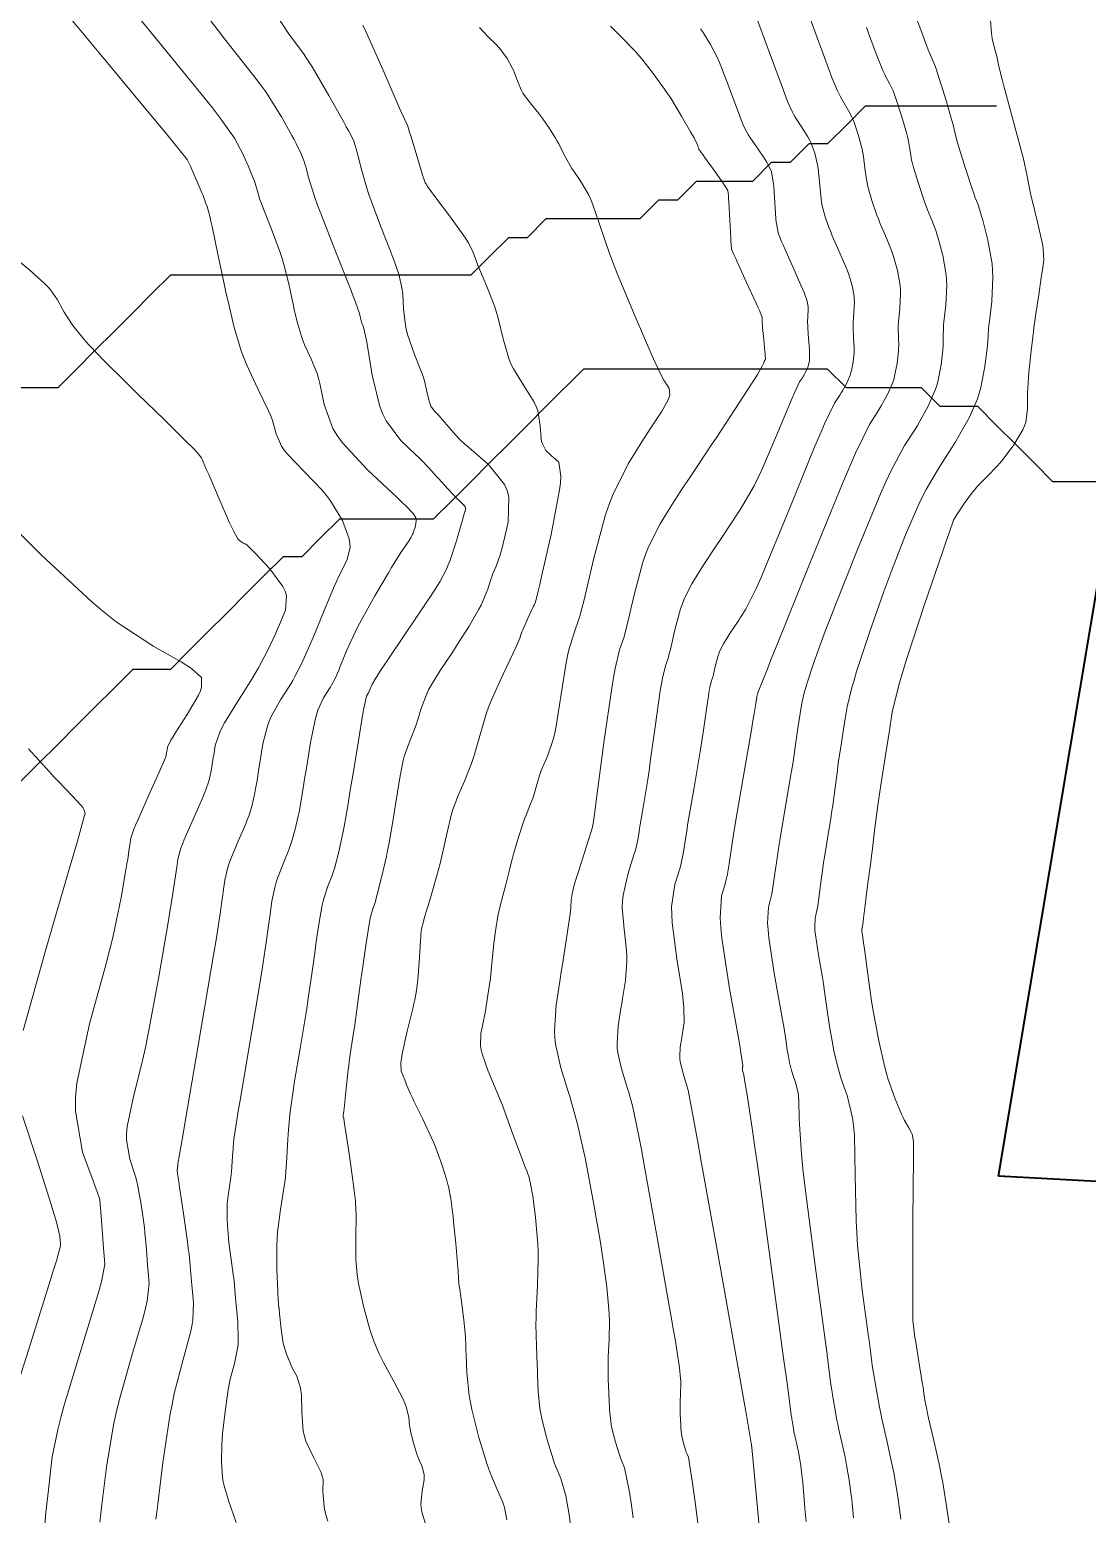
# Model space of a CAD drawing. Header units: millimetres. Extents: x 837475 to 838477, y 1189012 to 1191015.
# Drawn here: x 837541.6 to 837597.9, y 1189216.4 to 1189295.5 of the extents above; entities that cross this region are included whole.
import ezdxf

# ---------------------------------------------------------------- set-up
doc = ezdxf.new("R2010")
doc.units = ezdxf.units.MM
doc.header["$LTSCALE"] = 0.3
doc.layers.add('CORREDORVIA', color=94, linetype='Continuous', lineweight=40)
doc.layers.add('DRENAJE', color=5, linetype='Continuous', lineweight=25)
doc.layers.add('COTAS 10', color=7, linetype='Continuous', lineweight=9, true_color=0x6e3e2d)
doc.layers.add('COTAS INT', color=7, linetype='Continuous', lineweight=5, true_color=0x9fa19f)

msp = doc.modelspace()

# ---------------------------------------------------------------- linework, layer by layer
at = {"layer": 'CORREDORVIA'}
msp.add_lwpolyline([(837918.48, 1189883.493), (837925.042, 1189453.383), (837902.497, 1189217.712), (837593.191, 1189234.399), (837666.017, 1189670.117), (837623.316, 1189818.024), (837548.503, 1190011.455), (837506.88, 1190461.595), (837936.282, 1190278.252), (837938.054, 1190355.403), (837933.054, 1190517.446), (837913.685, 1190646.739), (837916.913, 1190801.892), (837910.676, 1191000.965), (838213.029, 1190992.912), (838237.174, 1190821.339), (838237.001, 1190602.875), (838240.031, 1190437.198), (838238.102, 1190145.726), (838184.199, 1189898.277), (837758.842, 1190109.914), (837918.48, 1189883.493)], dxfattribs=at)
at = {"layer": 'COTAS 10'}
for points in [[(837579.9, 1189297.217), (837580.606, 1189295.314), (837581.333, 1189293.338), (837581.49, 1189292.914), (837581.627, 1189292.544), (837581.959, 1189291.654), (837582.199, 1189291.116), (837582.276, 1189290.968), (837582.36, 1189290.821), (837582.702, 1189290.295), (837583.038, 1189289.761), (837583.118, 1189289.61), (837583.191, 1189289.457), (837583.405, 1189288.892), (837583.553, 1189288.28), (837583.585, 1189288.097), (837583.612, 1189287.908), (837583.678, 1189287.177), (837583.745, 1189286.453), (837583.772, 1189286.268), (837583.804, 1189286.09), (837583.954, 1189285.505), (837584.176, 1189284.894), (837584.253, 1189284.7), (837584.338, 1189284.495), (837584.704, 1189283.666), (837585.062, 1189282.837), (837585.142, 1189282.632), (837585.213, 1189282.438), (837585.402, 1189281.825), (837585.498, 1189281.281), (837585.51, 1189281.13), (837585.517, 1189280.978), (837585.489, 1189280.428), (837585.445, 1189279.883), (837585.441, 1189279.733), (837585.441, 1189279.585), (837585.469, 1189279.057), (837585.499, 1189278.542), (837585.499, 1189278.403), (837585.496, 1189278.265), (837585.457, 1189277.779), (837585.366, 1189277.315), (837585.33, 1189277.192), (837585.29, 1189277.071), (837585.107, 1189276.653), (837584.879, 1189276.243), (837584.811, 1189276.127), (837584.739, 1189276.01), (837584.462, 1189275.578), (837583.924, 1189274.476), (837583.689, 1189273.936), (837583.417, 1189273.294), (837582.123, 1189270.128), (837580.823, 1189266.95), (837580.547, 1189266.301), (837580.307, 1189265.752), (837579.744, 1189264.603), (837579.441, 1189264.144), (837579.365, 1189264.029), (837579.293, 1189263.92), (837579.062, 1189263.574), (837578.855, 1189263.261), (837578.799, 1189263.174), (837578.742, 1189263.086), (837578.541, 1189262.764), (837578.355, 1189262.392), (837578.309, 1189262.273), (837578.266, 1189262.145), (837578.126, 1189261.624), (837578.015, 1189261.141), (837577.988, 1189261.038), (837577.964, 1189260.949), (837577.892, 1189260.735), (837577.818, 1189260.436), (837577.792, 1189260.292), (837577.764, 1189260.122), (837577.645, 1189259.287), (837577.461, 1189258.033), (837577.393, 1189257.599), (837577.317, 1189257.127), (837576.979, 1189255.11), (837576.656, 1189253.207), (837576.59, 1189252.807), (837576.534, 1189252.463), (837576.416, 1189251.679), (837576.314, 1189251.154), (837576.268, 1189250.973), (837576.214, 1189250.777), (837575.957, 1189249.939), (837575.786, 1189248.76), (837575.787, 1189248.349), (837575.809, 1189247.902), (837576.06, 1189245.98), (837576.355, 1189244.142), (837576.404, 1189243.747), (837576.439, 1189243.402), (837576.449, 1189242.567), (837576.367, 1189242.057), (837576.345, 1189241.916), (837576.324, 1189241.776), (837576.247, 1189241.271), (837576.215, 1189240.78), (837576.221, 1189240.648), (837576.234, 1189240.518), (837576.337, 1189240.064), (837576.476, 1189239.629), (837576.511, 1189239.511), (837576.545, 1189239.393), (837576.658, 1189238.979), (837576.989, 1189237.263), (837577.16, 1189236.325), (837577.366, 1189235.186), (837578.396, 1189229.402), (837579.41, 1189223.675), (837579.604, 1189222.571), (837579.762, 1189221.677), (837580.021, 1189220.191), (837580.034, 1189220.092), (837580.037, 1189220.073), (837580.039, 1189220.058), (837580.042, 1189220.033), (837580.043, 1189220.03), (837580.043, 1189220.027), (837580.044, 1189220.021), (837580.045, 1189220.014), (837580.046, 1189220.012), (837580.046, 1189220.01), (837580.048, 1189220.002), (837580.05, 1189219.995), (837580.05, 1189219.99), (837580.052, 1189219.982), (837580.053, 1189219.974), (837580.053, 1189219.97), (837580.054, 1189219.962), (837580.898, 1189210.827)], [(837554.777, 1189296.195), (837555.421, 1189295.221), (837556.18, 1189294.2), (837556.406, 1189293.86), (837556.639, 1189293.496), (837557.535, 1189291.976), (837558.308, 1189290.588), (837558.462, 1189290.307), (837558.591, 1189290.071), (837558.839, 1189289.593), (837558.951, 1189289.251), (837558.994, 1189289.101), (837559.041, 1189288.927), (837559.252, 1189288.099), (837559.56, 1189287.028), (837559.667, 1189286.701), (837559.784, 1189286.361), (837560.289, 1189285.024), (837560.783, 1189283.764), (837560.893, 1189283.473), (837560.993, 1189283.207), (837561.256, 1189282.453), (837561.412, 1189281.811), (837561.442, 1189281.614), (837561.468, 1189281.41), (837561.515, 1189280.607), (837561.611, 1189279.714), (837561.668, 1189279.454), (837561.738, 1189279.187), (837562.098, 1189278.176), (837562.472, 1189277.223), (837562.551, 1189276.992), (837562.619, 1189276.776), (837562.776, 1189276.119), (837562.887, 1189275.629), (837562.926, 1189275.518), (837562.969, 1189275.419), (837563.156, 1189275.151), (837563.405, 1189274.899), (837563.488, 1189274.81), (837563.576, 1189274.713), (837563.945, 1189274.29), (837564.28, 1189273.896), (837564.348, 1189273.817), (837564.405, 1189273.751), (837564.52, 1189273.621), (837564.778, 1189273.393), (837564.926, 1189273.266), (837565.107, 1189273.111), (837566.036, 1189272.319), (837566.894, 1189271.255), (837567.03, 1189270.929), (837567.122, 1189270.589), (837567.087, 1189269.247), (837566.791, 1189268.014), (837566.719, 1189267.744), (837566.65, 1189267.504), (837566.436, 1189266.895), (837566.253, 1189266.458), (837566.204, 1189266.327), (837566.156, 1189266.192), (837565.991, 1189265.668), (837565.742, 1189265.031), (837565.642, 1189264.824), (837565.528, 1189264.604), (837565.002, 1189263.702), (837564.392, 1189262.739), (837564.226, 1189262.482), (837564.06, 1189262.228), (837563.468, 1189261.344), (837562.959, 1189260.519), (837562.846, 1189260.302), (837562.744, 1189260.09), (837562.473, 1189259.368), (837562.261, 1189258.682), (837562.196, 1189258.494), (837562.129, 1189258.306), (837561.861, 1189257.632), (837561.609, 1189256.947), (837561.55, 1189256.752), (837561.496, 1189256.555), (837561.343, 1189255.824), (837561.207, 1189254.982), (837561.164, 1189254.714), (837561.119, 1189254.432), (837560.935, 1189253.29), (837560.724, 1189252.081), (837560.661, 1189251.757), (837560.597, 1189251.437), (837560.347, 1189250.323), (837560.116, 1189249.405), (837560.063, 1189249.21), (837560.015, 1189249.041), (837559.879, 1189248.643), (837559.76, 1189248.221), (837559.722, 1189248.037), (837559.682, 1189247.824), (837559.518, 1189246.812), (837559.34, 1189245.576), (837559.29, 1189245.222), (837559.24, 1189244.863), (837559.058, 1189243.525), (837558.895, 1189242.323), (837558.856, 1189242.05), (837558.82, 1189241.803), (837558.714, 1189241.128), (837558.622, 1189240.506), (837558.594, 1189240.293), (837558.566, 1189240.062), (837558.456, 1189239.081), (837558.361, 1189238.19), (837558.343, 1189238.017), (837558.327, 1189237.876), (837558.298, 1189237.63), (837558.294, 1189237.594), (837558.294, 1189237.585), (837558.295, 1189237.576), (837558.305, 1189237.545), (837558.317, 1189237.52), (837558.32, 1189237.514), (837558.322, 1189237.509), (837558.328, 1189237.493), (837558.377, 1189237.178), (837558.406, 1189236.984), (837558.441, 1189236.743), (837558.626, 1189235.488), (837558.817, 1189234.17), (837558.856, 1189233.89), (837558.889, 1189233.646), (837558.958, 1189233.074), (837558.979, 1189232.587), (837558.982, 1189232.398), (837558.982, 1189232.185), (837558.973, 1189231.222), (837558.971, 1189230.224), (837558.977, 1189229.99), (837558.986, 1189229.775), (837559.041, 1189229.149), (837559.14, 1189228.576), (837559.177, 1189228.393), (837559.218, 1189228.201), (837559.399, 1189227.419), (837559.607, 1189226.626), (837559.664, 1189226.426), (837559.721, 1189226.235), (837559.928, 1189225.616), (837560.216, 1189224.948), (837560.324, 1189224.726), (837560.444, 1189224.489), (837560.983, 1189223.497), (837561.483, 1189222.534), (837561.579, 1189222.315), (837561.657, 1189222.116), (837561.787, 1189221.566), (837561.832, 1189221.103), (837561.857, 1189220.959), (837561.887, 1189220.807), (837562.039, 1189220.198), (837562.224, 1189219.603), (837562.274, 1189219.46), (837562.323, 1189219.326), (837562.498, 1189218.919), (837562.603, 1189218.512), (837562.609, 1189218.379), (837562.604, 1189218.236), (837562.501, 1189217.644), (837562.434, 1189216.949), (837562.452, 1189216.742), (837562.485, 1189216.528), (837562.737, 1189215.701)], [(837539.846, 1189269.879), (837542.217, 1189267.507), (837544.917, 1189264.993), (837545.584, 1189264.433), (837546.217, 1189263.932), (837548.214, 1189262.615), (837549.68, 1189261.797), (837549.978, 1189261.611), (837550.23, 1189261.442), (837550.748, 1189260.976), (837550.763, 1189260.458), (837550.697, 1189260.256), (837550.601, 1189260.029), (837550, 1189258.995), (837549.353, 1189257.999), (837549.227, 1189257.795), (837549.125, 1189257.623), (837548.948, 1189257.262), (837548.924, 1189257.118), (837548.919, 1189257.083), (837548.913, 1189257.05), (837548.897, 1189256.948), (837548.882, 1189256.862), (837548.877, 1189256.839), (837548.873, 1189256.816), (837548.855, 1189256.736), (837548.702, 1189256.37), (837548.612, 1189256.167), (837548.502, 1189255.919), (837547.932, 1189254.657), (837547.359, 1189253.369), (837547.247, 1189253.105), (837547.156, 1189252.881), (837546.993, 1189252.409), (837546.962, 1189252.194), (837546.953, 1189252.132), (837546.944, 1189252.069), (837546.913, 1189251.836), (837546.827, 1189251.293), (837546.784, 1189251.036), (837546.733, 1189250.731), (837546.479, 1189249.244), (837546.034, 1189247.124), (837545.862, 1189246.42), (837545.669, 1189245.665), (837544.796, 1189242.52), (837544.122, 1189239.358), (837544.055, 1189238.593), (837544.039, 1189237.877), (837544.411, 1189235.691), (837544.984, 1189234.164), (837545.094, 1189233.864), (837545.184, 1189233.617), (837545.335, 1189233.168), (837545.364, 1189232.859), (837545.377, 1189232.701), (837545.392, 1189232.511), (837545.465, 1189231.563), (837545.541, 1189230.574), (837545.558, 1189230.358), (837545.573, 1189230.168), (837545.614, 1189229.693), (837545.432, 1189228.796), (837545.308, 1189228.34), (837545.151, 1189227.794), (837544.317, 1189225.074), (837543.45, 1189222.201), (837543.273, 1189221.56), (837543.123, 1189220.985), (837542.808, 1189219.464), (837542.674, 1189218.347), (837542.638, 1189218.026), (837542.602, 1189217.701), (837542.476, 1189216.486), (837542.365, 1189215.182)]]:
    msp.add_lwpolyline(points, dxfattribs=at)
at = {"layer": 'COTAS INT'}
for points in [[(837542.382, 1189297.776), (837545.304, 1189294.247), (837548.233, 1189290.714), (837548.795, 1189290.033), (837549.25, 1189289.481), (837549.997, 1189288.561), (837550.097, 1189288.348), (837550.145, 1189288.242), (837550.201, 1189288.115), (837550.474, 1189287.489), (837550.741, 1189286.865), (837550.794, 1189286.741), (837550.837, 1189286.637), (837550.914, 1189286.436), (837550.944, 1189286.34), (837550.958, 1189286.302), (837550.974, 1189286.259), (837551.05, 1189286.064), (837551.194, 1189285.535), (837551.252, 1189285.282), (837551.319, 1189284.983), (837551.627, 1189283.517), (837551.981, 1189281.842), (837552.076, 1189281.411), (837552.17, 1189280.994), (837552.499, 1189279.608), (837552.889, 1189278.315), (837553.021, 1189277.958), (837553.163, 1189277.6), (837553.767, 1189276.312), (837554.324, 1189275.165), (837554.438, 1189274.898), (837554.534, 1189274.652), (837554.736, 1189273.943), (837555.016, 1189273.292), (837555.162, 1189273.083), (837555.337, 1189272.86), (837556.215, 1189271.948), (837557.181, 1189270.941), (837557.411, 1189270.657), (837557.625, 1189270.373), (837558.263, 1189269.328), (837558.622, 1189268.359), (837558.66, 1189268.122), (837558.671, 1189267.897), (837558.49, 1189267.198), (837558.083, 1189266.405), (837557.953, 1189266.121), (837557.814, 1189265.81), (837557.249, 1189264.454), (837556.695, 1189263.094), (837556.564, 1189262.781), (837556.442, 1189262.495), (837556.082, 1189261.688), (837555.73, 1189261.013), (837555.613, 1189260.81), (837555.488, 1189260.599), (837554.965, 1189259.779), (837554.47, 1189258.89), (837554.362, 1189258.637), (837554.266, 1189258.381), (837554.026, 1189257.428), (837553.882, 1189256.538), (837553.847, 1189256.321), (837553.814, 1189256.117), (837553.712, 1189255.485), (837553.619, 1189254.949), (837553.591, 1189254.806), (837553.562, 1189254.665), (837553.452, 1189254.171), (837553.268, 1189253.584), (837553.193, 1189253.384), (837553.107, 1189253.168), (837552.711, 1189252.251), (837552.32, 1189251.31), (837552.237, 1189251.078), (837552.166, 1189250.858), (837552.003, 1189250.17), (837551.913, 1189249.547), (837551.888, 1189249.368), (837551.863, 1189249.187), (837551.771, 1189248.512), (837551.532, 1189246.995), (837551.414, 1189246.284), (837551.273, 1189245.447), (837550.578, 1189241.37), (837549.9, 1189237.421), (837549.771, 1189236.665), (837549.666, 1189236.055), (837549.499, 1189235.068), (837549.495, 1189235.033), (837549.494, 1189235.022), (837549.494, 1189235.011), (837549.491, 1189234.97), (837549.488, 1189234.925), (837549.486, 1189234.912), (837549.485, 1189234.899), (837549.477, 1189234.85), (837549.47, 1189234.798), (837549.469, 1189234.784), (837549.468, 1189234.768), (837549.468, 1189234.712), (837549.52, 1189234.325), (837549.552, 1189234.102), (837549.591, 1189233.828), (837549.796, 1189232.419), (837550.009, 1189230.904), (837550.054, 1189230.564), (837550.092, 1189230.257), (837550.178, 1189229.434), (837550.229, 1189228.799), (837550.245, 1189228.611), (837550.262, 1189228.418), (837550.329, 1189227.674), (837550.288, 1189226.735), (837550.237, 1189226.419), (837550.169, 1189226.078), (837549.778, 1189224.642), (837549.305, 1189222.829), (837549.186, 1189222.25), (837549.071, 1189221.637), (837548.697, 1189219.147), (837548.423, 1189216.938), (837548.37, 1189216.502), (837548.328, 1189216.142)], [(837552.608, 1189215.963), (837552.184, 1189217.124), (837551.958, 1189217.906), (837551.914, 1189218.128), (837551.879, 1189218.353), (837551.817, 1189219.187), (837551.84, 1189220.118), (837551.858, 1189220.404), (837551.881, 1189220.701), (837552.007, 1189221.878), (837552.18, 1189223.033), (837552.234, 1189223.317), (837552.289, 1189223.585), (837552.508, 1189224.427), (837552.678, 1189225.22), (837552.702, 1189225.459), (837552.716, 1189225.705), (837552.686, 1189226.665), (837552.606, 1189227.542), (837552.588, 1189227.737), (837552.573, 1189227.912), (837552.535, 1189228.37), (837552.488, 1189228.813), (837552.468, 1189228.978), (837552.444, 1189229.161), (837552.329, 1189229.976), (837552.213, 1189230.866), (837552.189, 1189231.096), (837552.167, 1189231.319), (837552.117, 1189232.067), (837552.116, 1189232.751), (837552.125, 1189232.934), (837552.138, 1189233.114), (837552.222, 1189233.739), (837552.316, 1189234.33), (837552.336, 1189234.489), (837552.353, 1189234.645), (837552.395, 1189235.189), (837552.424, 1189235.694), (837552.433, 1189235.825), (837552.443, 1189235.953), (837552.482, 1189236.383), (837552.632, 1189237.382), (837552.711, 1189237.869), (837552.807, 1189238.446), (837553.29, 1189241.289), (837553.789, 1189244.232), (837553.895, 1189244.873), (837553.986, 1189245.438), (837554.2, 1189246.849), (837554.322, 1189247.746), (837554.355, 1189247.986), (837554.388, 1189248.223), (837554.508, 1189249.051), (837554.671, 1189249.847), (837554.732, 1189250.064), (837554.8, 1189250.28), (837555.1, 1189251.048), (837555.41, 1189251.792), (837555.483, 1189251.993), (837555.551, 1189252.191), (837555.75, 1189252.888), (837555.907, 1189253.589), (837555.948, 1189253.79), (837555.987, 1189253.993), (837556.12, 1189254.753), (837556.264, 1189255.65), (837556.311, 1189255.94), (837556.361, 1189256.248), (837556.565, 1189257.511), (837556.807, 1189258.715), (837556.881, 1189258.985), (837556.957, 1189259.228), (837557.254, 1189259.879), (837557.539, 1189260.327), (837557.607, 1189260.442), (837557.671, 1189260.553), (837557.863, 1189260.921), (837558.059, 1189261.361), (837558.126, 1189261.517), (837558.197, 1189261.688), (837558.499, 1189262.429), (837558.932, 1189263.383), (837559.085, 1189263.687), (837559.254, 1189264.009), (837559.985, 1189265.319), (837560.707, 1189266.548), (837560.87, 1189266.819), (837561.017, 1189267.06), (837561.412, 1189267.681), (837561.663, 1189268.052), (837561.719, 1189268.135), (837561.769, 1189268.211), (837561.901, 1189268.414), (837561.994, 1189268.598), (837562.02, 1189268.662), (837562.046, 1189268.731), (837562.141, 1189269.025), (837562.183, 1189269.327), (837562.177, 1189269.4), (837562.162, 1189269.469), (837562.041, 1189269.682), (837561.889, 1189269.845), (837561.855, 1189269.882), (837561.824, 1189269.916), (837561.741, 1189270.01), (837561.375, 1189270.362), (837561.165, 1189270.559), (837560.909, 1189270.799), (837559.595, 1189272.024), (837558.256, 1189273.475), (837557.984, 1189273.856), (837557.755, 1189274.23), (837557.287, 1189275.508), (837557.063, 1189276.63), (837556.988, 1189276.905), (837556.908, 1189277.165), (837556.574, 1189277.973), (837556.243, 1189278.681), (837556.165, 1189278.878), (837556.092, 1189279.074), (837555.878, 1189279.784), (837555.697, 1189280.547), (837555.645, 1189280.776), (837555.593, 1189281.012), (837555.399, 1189281.933), (837555.137, 1189282.97), (837555.042, 1189283.281), (837554.937, 1189283.602), (837554.478, 1189284.845), (837554.04, 1189285.97), (837553.948, 1189286.217), (837553.869, 1189286.436), (837553.693, 1189286.991), (837553.571, 1189287.4), (837553.527, 1189287.528), (837553.478, 1189287.661), (837553.262, 1189288.19), (837552.997, 1189288.767), (837552.917, 1189288.93), (837552.834, 1189289.094), (837552.51, 1189289.699), (837551.713, 1189290.82), (837551.332, 1189291.309), (837550.882, 1189291.876), (837548.677, 1189294.572), (837546.513, 1189297.249)], [(837557.482, 1189216.037), (837557.365, 1189216.433), (837557.279, 1189216.782), (837557.221, 1189217.639), (837557.232, 1189218.241), (837557.188, 1189218.429), (837557.125, 1189218.625), (837556.73, 1189219.411), (837556.313, 1189220.297), (837556.236, 1189220.557), (837556.176, 1189220.823), (837556.099, 1189221.839), (837556.076, 1189222.776), (837556.051, 1189222.993), (837556.016, 1189223.192), (837555.822, 1189223.754), (837555.587, 1189224.203), (837555.527, 1189224.33), (837555.469, 1189224.458), (837555.279, 1189224.929), (837555.125, 1189225.445), (837555.091, 1189225.601), (837555.059, 1189225.763), (837554.975, 1189226.394), (837554.924, 1189226.94), (837554.914, 1189227.048), (837554.906, 1189227.138), (837554.891, 1189227.306), (837554.885, 1189227.368), (837554.882, 1189227.392), (837554.878, 1189227.418), (837554.862, 1189227.533), (837554.836, 1189227.903), (837554.826, 1189228.09), (837554.815, 1189228.313), (837554.766, 1189229.423), (837554.763, 1189230.734), (837554.781, 1189231.084), (837554.807, 1189231.429), (837554.966, 1189232.628), (837555.146, 1189233.762), (837555.185, 1189234.065), (837555.219, 1189234.364), (837555.299, 1189235.408), (837555.354, 1189236.376), (837555.371, 1189236.628), (837555.39, 1189236.873), (837555.465, 1189237.698), (837555.598, 1189238.71), (837555.652, 1189239.072), (837555.714, 1189239.471), (837556.002, 1189241.208), (837556.304, 1189243.018), (837556.375, 1189243.461), (837556.44, 1189243.88), (837556.629, 1189245.187), (837556.781, 1189246.305), (837556.822, 1189246.604), (837556.864, 1189246.9), (837557.013, 1189247.931), (837557.177, 1189248.836), (837557.227, 1189249.051), (837557.28, 1189249.251), (837557.49, 1189249.845), (837557.712, 1189250.416), (837557.773, 1189250.601), (837557.833, 1189250.798), (837558.049, 1189251.605), (837558.252, 1189252.513), (837558.304, 1189252.773), (837558.356, 1189253.037), (837558.527, 1189254.022), (837558.714, 1189255.183), (837558.775, 1189255.559), (837558.84, 1189255.958), (837559.105, 1189257.595), (837559.348, 1189259.049), (837559.399, 1189259.333), (837559.443, 1189259.566), (837559.542, 1189259.98), (837559.59, 1189260.054), (837559.601, 1189260.074), (837559.612, 1189260.092), (837559.644, 1189260.153), (837559.677, 1189260.227), (837559.688, 1189260.253), (837559.7, 1189260.281), (837559.75, 1189260.405), (837559.822, 1189260.564), (837559.848, 1189260.615), (837559.876, 1189260.668), (837559.998, 1189260.887), (837560.325, 1189261.395), (837560.483, 1189261.632), (837560.67, 1189261.91), (837561.586, 1189263.261), (837562.546, 1189264.677), (837562.759, 1189264.996), (837562.95, 1189265.283), (837563.451, 1189266.058), (837563.801, 1189266.739), (837563.896, 1189266.968), (837563.99, 1189267.214), (837564.326, 1189268.247), (837564.595, 1189269.174), (837564.647, 1189269.353), (837564.69, 1189269.499), (837564.765, 1189269.746), (837564.78, 1189269.789), (837564.785, 1189269.805), (837564.79, 1189269.824), (837564.811, 1189269.91), (837564.813, 1189270.004), (837564.807, 1189270.028), (837564.797, 1189270.05), (837564.737, 1189270.125), (837564.559, 1189270.301), (837564.474, 1189270.388), (837564.375, 1189270.492), (837563.889, 1189271.005), (837563.372, 1189271.559), (837563.254, 1189271.688), (837563.146, 1189271.807), (837562.843, 1189272.15), (837562.476, 1189272.538), (837562.327, 1189272.685), (837562.157, 1189272.849), (837561.375, 1189273.588), (837560.583, 1189274.64), (837560.406, 1189275.002), (837560.249, 1189275.396), (837559.837, 1189277.073), (837559.591, 1189278.609), (837559.538, 1189278.913), (837559.493, 1189279.164), (837559.382, 1189279.634), (837559.323, 1189279.762), (837559.308, 1189279.798), (837559.295, 1189279.833), (837559.257, 1189279.961), (837559.224, 1189280.099), (837559.215, 1189280.14), (837559.205, 1189280.183), (837559.17, 1189280.349), (837558.955, 1189280.958), (837558.831, 1189281.28), (837558.68, 1189281.668), (837557.906, 1189283.625), (837557.105, 1189285.681), (837556.938, 1189286.132), (837556.795, 1189286.531), (837556.473, 1189287.545), (837556.306, 1189288.164), (837556.26, 1189288.315), (837556.214, 1189288.456), (837556.051, 1189288.892), (837555.794, 1189289.419), (837555.69, 1189289.618), (837555.571, 1189289.841), (837555.022, 1189290.837), (837554.176, 1189292.158), (837553.869, 1189292.585), (837553.531, 1189293.038), (837552.049, 1189294.896), (837550.645, 1189296.722)], [(837582.95, 1189216.007), (837582.885, 1189216.725), (837582.763, 1189218.083), (837582.725, 1189218.477), (837582.699, 1189218.697), (837582.643, 1189219.099), (837582.575, 1189219.5), (837582.554, 1189219.61), (837582.532, 1189219.72), (837582.446, 1189220.112), (837582.359, 1189220.498), (837582.337, 1189220.603), (837582.316, 1189220.707), (837582.248, 1189221.079), (837582.196, 1189221.393), (837582.185, 1189221.462), (837582.176, 1189221.522), (837582.156, 1189221.672), (837581.983, 1189222.966), (837581.878, 1189223.748), (837581.748, 1189224.713), (837581.071, 1189229.729), (837580.367, 1189234.891), (837580.22, 1189235.948), (837580.094, 1189236.845), (837579.809, 1189238.739), (837579.687, 1189239.427), (837579.662, 1189239.563), (837579.642, 1189239.674), (837579.603, 1189239.879), (837579.581, 1189239.956), (837579.564, 1189240.008), (837579.552, 1189240.062), (837579.551, 1189240.077), (837579.55, 1189240.093), (837579.554, 1189240.151), (837579.563, 1189240.211), (837579.565, 1189240.228), (837579.568, 1189240.245), (837579.578, 1189240.305), (837579.475, 1189240.971), (837579.407, 1189241.369), (837579.322, 1189241.86), (837578.87, 1189244.405), (837578.462, 1189247.078), (837578.404, 1189247.65), (837578.37, 1189248.148), (837578.447, 1189249.339), (837578.65, 1189250.035), (837578.695, 1189250.222), (837578.736, 1189250.405), (837578.843, 1189251.044), (837579.007, 1189252.14), (837579.084, 1189252.612), (837579.173, 1189253.156), (837579.608, 1189255.727), (837580.03, 1189258.188), (837580.11, 1189258.662), (837580.176, 1189259.047), (837580.284, 1189259.691), (837580.291, 1189259.748), (837580.293, 1189259.764), (837580.296, 1189259.779), (837580.304, 1189259.835), (837580.313, 1189259.887), (837580.317, 1189259.915), (837580.324, 1189259.962), (837580.34, 1189260.027), (837580.347, 1189260.053), (837580.356, 1189260.081), (837580.398, 1189260.209), (837580.846, 1189261.343), (837581.11, 1189262.004), (837581.435, 1189262.817), (837583.117, 1189267.011), (837584.873, 1189271.302), (837585.246, 1189272.177), (837585.569, 1189272.915), (837586.324, 1189274.449), (837586.734, 1189275.086), (837586.839, 1189275.258), (837586.941, 1189275.43), (837587.277, 1189276.036), (837587.547, 1189276.653), (837587.606, 1189276.831), (837587.659, 1189277.013), (837587.793, 1189277.697), (837587.858, 1189278.341), (837587.868, 1189278.498), (837587.873, 1189278.646), (837587.859, 1189279.1), (837587.847, 1189279.572), (837587.853, 1189279.73), (837587.863, 1189279.901), (837587.934, 1189280.619), (837587.974, 1189281.414), (837587.965, 1189281.633), (837587.947, 1189281.852), (837587.809, 1189282.639), (837587.592, 1189283.4), (837587.524, 1189283.603), (837587.453, 1189283.803), (837587.168, 1189284.495), (837586.871, 1189285.189), (837586.792, 1189285.39), (837586.714, 1189285.595), (837586.446, 1189286.366), (837586.232, 1189287.116), (837586.189, 1189287.307), (837586.152, 1189287.492), (837586.078, 1189288.1), (837586.005, 1189288.716), (837585.969, 1189288.906), (837585.927, 1189289.104), (837585.717, 1189289.887), (837585.46, 1189290.633), (837585.387, 1189290.807), (837585.315, 1189290.968), (837585.049, 1189291.433), (837584.774, 1189291.889), (837584.696, 1189292.044), (837584.616, 1189292.212), (837584.321, 1189292.922), (837583.921, 1189293.99), (837583.775, 1189294.382), (837583.614, 1189294.817), (837582.906, 1189296.739)], [(837588.622, 1189296.571), (837589.044, 1189295.459), (837589.451, 1189294.404), (837589.534, 1189294.196), (837589.603, 1189294.024), (837589.743, 1189293.709), (837589.868, 1189293.382), (837589.927, 1189293.202), (837589.997, 1189292.984), (837590.34, 1189291.875), (837590.674, 1189290.752), (837590.739, 1189290.524), (837590.791, 1189290.333), (837590.878, 1189289.946), (837590.967, 1189289.57), (837591.021, 1189289.385), (837591.087, 1189289.166), (837591.43, 1189288.087), (837591.791, 1189286.996), (837591.868, 1189286.77), (837591.935, 1189286.577), (837592.096, 1189286.152), (837592.235, 1189285.735), (837592.289, 1189285.546), (837592.349, 1189285.325), (837592.622, 1189284.265), (837592.845, 1189282.993), (837592.874, 1189282.639), (837592.889, 1189282.285), (837592.824, 1189281.001), (837592.7, 1189279.939), (837592.678, 1189279.725), (837592.66, 1189279.545), (837592.64, 1189279.186), (837592.621, 1189278.852), (837592.605, 1189278.688), (837592.584, 1189278.493), (837592.466, 1189277.534), (837592.245, 1189276.409), (837592.158, 1189276.11), (837592.061, 1189275.816), (837591.618, 1189274.8), (837591.064, 1189273.804), (837590.897, 1189273.522), (837590.724, 1189273.238), (837590.049, 1189272.19), (837589.337, 1189270.988), (837589.139, 1189270.606), (837588.942, 1189270.203), (837588.231, 1189268.57), (837587.502, 1189266.685), (837587.294, 1189266.123), (837587.083, 1189265.544), (837586.299, 1189263.309), (837585.632, 1189261.281), (837585.495, 1189260.832), (837585.378, 1189260.433), (837585.13, 1189259.399), (837585.012, 1189258.657), (837584.978, 1189258.44), (837584.943, 1189258.22), (837584.809, 1189257.386), (837584.676, 1189256.511), (837584.641, 1189256.265), (837584.607, 1189256.017), (837584.49, 1189255.106), (837584.363, 1189254.146), (837584.322, 1189253.866), (837584.279, 1189253.581), (837584.103, 1189252.501), (837583.924, 1189251.403), (837583.879, 1189251.106), (837583.836, 1189250.812), (837583.698, 1189249.775), (837583.579, 1189248.906), (837583.55, 1189248.718), (837583.521, 1189248.552), (837583.427, 1189248.141), (837583.402, 1189247.681), (837583.417, 1189247.485), (837583.441, 1189247.258), (837583.606, 1189246.188), (837583.813, 1189244.985), (837583.863, 1189244.673), (837583.909, 1189244.372), (837584.052, 1189243.362), (837584.186, 1189242.421), (837584.228, 1189242.164), (837584.271, 1189241.907), (837584.443, 1189240.99), (837584.662, 1189240.086), (837584.734, 1189239.838), (837584.812, 1189239.59), (837585.137, 1189238.702), (837585.42, 1189237.516), (837585.472, 1189237.08), (837585.512, 1189236.597), (837585.562, 1189234.467), (837585.603, 1189232.046), (837585.639, 1189231.38), (837585.685, 1189230.717), (837585.937, 1189228.338), (837586.199, 1189226.379), (837586.252, 1189225.98), (837586.296, 1189225.644), (837586.382, 1189224.95), (837586.442, 1189224.506), (837586.469, 1189224.328), (837586.501, 1189224.125), (837586.655, 1189223.195), (837586.857, 1189222.094), (837586.919, 1189221.785), (837586.984, 1189221.473), (837587.241, 1189220.332), (837587.498, 1189219.17), (837587.562, 1189218.846), (837587.624, 1189218.52), (837587.825, 1189217.332), (837587.991, 1189216.143)], [(837559.352, 1189295.712), (837559.505, 1189295.378), (837559.678, 1189294.994), (837560.475, 1189293.184), (837561.225, 1189291.46), (837561.369, 1189291.13), (837561.487, 1189290.864), (837561.682, 1189290.433), (837561.701, 1189290.414), (837561.716, 1189290.394), (837561.793, 1189290.15), (837561.837, 1189290.003), (837561.892, 1189289.82), (837562.176, 1189288.871), (837562.463, 1189287.917), (837562.521, 1189287.732), (837562.569, 1189287.582), (837562.662, 1189287.323), (837562.692, 1189287.287), (837562.708, 1189287.267), (837562.734, 1189287.229), (837562.758, 1189287.19), (837562.764, 1189287.179), (837562.77, 1189287.167), (837562.792, 1189287.125), (837562.984, 1189286.859), (837563.097, 1189286.706), (837563.236, 1189286.52), (837563.956, 1189285.56), (837564.693, 1189284.541), (837564.842, 1189284.317), (837564.968, 1189284.117), (837565.225, 1189283.606), (837565.398, 1189283.117), (837565.471, 1189282.931), (837565.555, 1189282.723), (837565.949, 1189281.791), (837566.365, 1189280.711), (837566.462, 1189280.411), (837566.552, 1189280.109), (837566.814, 1189279.014), (837567.116, 1189277.958), (837567.23, 1189277.681), (837567.359, 1189277.411), (837567.935, 1189276.49), (837568.471, 1189275.631), (837568.573, 1189275.4), (837568.656, 1189275.171), (837568.788, 1189274.369), (837568.836, 1189273.693), (837568.865, 1189273.543), (837568.902, 1189273.41), (837569.092, 1189273.066), (837569.34, 1189272.825), (837569.413, 1189272.757), (837569.488, 1189272.689), (837569.775, 1189272.438), (837569.893, 1189271.692), (837569.862, 1189271.312), (837569.804, 1189270.856), (837569.363, 1189268.583), (837568.859, 1189266.349), (837568.761, 1189265.918), (837568.681, 1189265.569), (837568.541, 1189264.987), (837568.461, 1189264.816), (837568.419, 1189264.726), (837568.368, 1189264.618), (837568.114, 1189264.073), (837567.86, 1189263.513), (837567.811, 1189263.395), (837567.77, 1189263.294), (837567.695, 1189263.061), (837567.549, 1189262.689), (837567.463, 1189262.499), (837567.357, 1189262.272), (837566.809, 1189261.14), (837566.212, 1189259.819), (837566.075, 1189259.472), (837565.951, 1189259.134), (837565.605, 1189257.984), (837565.313, 1189256.929), (837565.223, 1189256.651), (837565.13, 1189256.379), (837564.759, 1189255.451), (837564.422, 1189254.679), (837564.35, 1189254.506), (837564.287, 1189254.352), (837564.136, 1189253.941), (837564.016, 1189253.491), (837563.973, 1189253.31), (837563.926, 1189253.106), (837563.719, 1189252.168), (837563.459, 1189251.052), (837563.378, 1189250.736), (837563.292, 1189250.417), (837562.951, 1189249.239), (837562.653, 1189248.256), (837562.595, 1189248.061), (837562.548, 1189247.898), (837562.465, 1189247.588), (837562.44, 1189247.294), (837562.429, 1189247.142), (837562.416, 1189246.96), (837562.354, 1189246.045), (837562.287, 1189245.097), (837562.271, 1189244.893), (837562.256, 1189244.716), (837562.21, 1189244.287), (837562.11, 1189243.796), (837562.06, 1189243.58), (837562.001, 1189243.328), (837561.709, 1189242.125), (837561.446, 1189240.928), (837561.404, 1189240.68), (837561.376, 1189240.467), (837561.39, 1189239.999), (837561.497, 1189239.746), (837561.527, 1189239.669), (837561.559, 1189239.588), (837561.677, 1189239.272), (837561.879, 1189238.792), (837561.964, 1189238.608), (837562.061, 1189238.402), (837562.516, 1189237.474), (837563.002, 1189236.447), (837563.119, 1189236.179), (837563.228, 1189235.917), (837563.559, 1189235.031), (837563.801, 1189234.241), (837563.854, 1189234.041), (837563.902, 1189233.848), (837564.025, 1189233.219), (837564.117, 1189232.5), (837564.145, 1189232.251), (837564.174, 1189231.98), (837564.287, 1189230.823), (837564.383, 1189229.751), (837564.402, 1189229.534), (837564.416, 1189229.352), (837564.438, 1189228.984), (837564.462, 1189228.685), (837564.479, 1189228.546), (837564.5, 1189228.383), (837564.609, 1189227.593), (837564.723, 1189226.752), (837564.746, 1189226.557), (837564.766, 1189226.379), (837564.807, 1189225.871), (837564.829, 1189225.329), (837564.837, 1189225.129), (837564.846, 1189224.907), (837564.886, 1189223.925), (837565.01, 1189222.715), (837565.072, 1189222.349), (837565.146, 1189221.97), (837565.516, 1189220.488), (837565.94, 1189219.109), (837566.048, 1189218.794), (837566.152, 1189218.509), (837566.496, 1189217.724), (837566.769, 1189217.112), (837566.828, 1189216.936), (837566.88, 1189216.758), (837567.011, 1189216.093)], [(837565.557, 1189295.595), (837566.014, 1189295.098), (837566.464, 1189294.659), (837566.577, 1189294.533), (837566.684, 1189294.406), (837567.024, 1189293.932), (837567.297, 1189293.448), (837567.362, 1189293.315), (837567.421, 1189293.182), (837567.595, 1189292.704), (837567.792, 1189292.227), (837567.866, 1189292.095), (837567.948, 1189291.963), (837568.316, 1189291.486), (837568.722, 1189291.001), (837568.828, 1189290.864), (837568.931, 1189290.726), (837569.282, 1189290.218), (837569.605, 1189289.69), (837569.691, 1189289.539), (837569.776, 1189289.386), (837570.071, 1189288.816), (837570.38, 1189288.242), (837570.474, 1189288.086), (837570.572, 1189287.931), (837570.956, 1189287.381), (837571.357, 1189286.696), (837571.466, 1189286.456), (837571.575, 1189286.194), (837571.957, 1189285.064), (837572.474, 1189283.544), (837572.667, 1189283.036), (837572.882, 1189282.49), (837573.837, 1189280.203), (837574.736, 1189278.144), (837574.915, 1189277.741), (837575.064, 1189277.411), (837575.35, 1189276.824), (837575.452, 1189276.684), (837575.485, 1189276.636), (837575.52, 1189276.584), (837575.662, 1189276.363), (837575.692, 1189276.022), (837575.656, 1189275.895), (837575.6, 1189275.754), (837575.241, 1189275.123), (837574.675, 1189274.258), (837574.49, 1189273.969), (837574.293, 1189273.657), (837573.479, 1189272.352), (837572.651, 1189270.69), (837572.446, 1189270.154), (837572.25, 1189269.585), (837571.628, 1189267.256), (837571.129, 1189265.1), (837571.011, 1189264.639), (837570.902, 1189264.238), (837570.58, 1189263.285), (837570.316, 1189262.447), (837570.243, 1189262.12), (837570.171, 1189261.751), (837569.911, 1189260.072), (837569.641, 1189258.381), (837569.563, 1189258.003), (837569.483, 1189257.665), (837569.181, 1189256.774), (837568.906, 1189256.165), (837568.843, 1189256.005), (837568.786, 1189255.849), (837568.626, 1189255.319), (837568.492, 1189254.832), (837568.451, 1189254.704), (837568.407, 1189254.579), (837568.237, 1189254.151), (837568.033, 1189253.642), (837567.97, 1189253.466), (837567.903, 1189253.274), (837567.637, 1189252.455), (837567.385, 1189251.62), (837567.328, 1189251.418), (837567.276, 1189251.229), (837567.136, 1189250.654), (837567.019, 1189250.153), (837566.982, 1189250.011), (837566.944, 1189249.868), (837566.791, 1189249.339), (837566.635, 1189248.74), (837566.595, 1189248.554), (837566.556, 1189248.358), (837566.428, 1189247.574), (837566.326, 1189246.808), (837566.304, 1189246.624), (837566.285, 1189246.451), (837566.237, 1189245.928), (837566.184, 1189245.368), (837566.16, 1189245.172), (837566.133, 1189244.959), (837566.004, 1189244.043), (837565.854, 1189243.104), (837565.813, 1189242.876), (837565.773, 1189242.662), (837565.631, 1189242.007), (837565.607, 1189241.356), (837565.64, 1189241.144), (837565.692, 1189240.92), (837566.023, 1189239.997), (837566.485, 1189238.9), (837566.619, 1189238.565), (837566.755, 1189238.216), (837567.266, 1189236.846), (837567.7, 1189235.651), (837567.787, 1189235.414), (837567.861, 1189235.217), (837568.008, 1189234.843), (837568.072, 1189234.697), (837568.092, 1189234.644), (837568.114, 1189234.585), (837568.203, 1189234.329), (837568.314, 1189233.826), (837568.35, 1189233.611), (837568.387, 1189233.364), (837568.542, 1189232.2), (837568.659, 1189230.809), (837568.674, 1189230.418), (837568.681, 1189230.025), (837568.64, 1189228.586), (837568.575, 1189227.208), (837568.567, 1189226.854), (837568.563, 1189226.511), (837568.582, 1189225.371), (837568.625, 1189224.351), (837568.637, 1189224.084), (837568.647, 1189223.824), (837568.683, 1189222.939), (837568.776, 1189222.033), (837568.823, 1189221.759), (837568.878, 1189221.475), (837569.155, 1189220.365), (837569.472, 1189219.333), (837569.553, 1189219.097), (837569.631, 1189218.884), (837569.889, 1189218.296), (837570.149, 1189217.386), (837570.229, 1189216.97), (837570.311, 1189216.483), (837570.638, 1189214.132)], [(837572.532, 1189295.666), (837573.174, 1189295.014), (837573.837, 1189294.324), (837574.015, 1189294.123), (837574.191, 1189293.919), (837574.809, 1189293.148), (837575.407, 1189292.312), (837575.571, 1189292.067), (837575.734, 1189291.817), (837576.319, 1189290.862), (837576.798, 1189290.03), (837576.895, 1189289.857), (837576.976, 1189289.709), (837577.139, 1189289.38), (837577.191, 1189289.238), (837577.202, 1189289.207), (837577.212, 1189289.181), (837577.236, 1189289.117), (837577.363, 1189288.924), (837577.438, 1189288.817), (837577.531, 1189288.686), (837578.008, 1189288.018), (837578.485, 1189287.347), (837578.578, 1189287.215), (837578.653, 1189287.106), (837578.781, 1189286.904), (837578.805, 1189286.632), (837578.815, 1189286.478), (837578.826, 1189286.29), (837578.878, 1189285.331), (837578.929, 1189284.375), (837578.94, 1189284.19), (837578.949, 1189284.039), (837578.969, 1189283.783), (837579.099, 1189283.493), (837579.177, 1189283.32), (837579.274, 1189283.108), (837579.776, 1189282.01), (837580.28, 1189280.905), (837580.377, 1189280.69), (837580.456, 1189280.513), (837580.59, 1189280.199), (837580.6, 1189280.14), (837580.601, 1189280.123), (837580.602, 1189280.107), (837580.599, 1189280.047), (837580.608, 1189279.845), (837580.617, 1189279.739), (837580.628, 1189279.612), (837580.689, 1189278.97), (837580.75, 1189278.336), (837580.762, 1189278.214), (837580.771, 1189278.113), (837580.784, 1189277.942), (837580.779, 1189277.92), (837580.778, 1189277.914), (837580.776, 1189277.908), (837580.767, 1189277.888), (837580.756, 1189277.869), (837580.753, 1189277.863), (837580.749, 1189277.858), (837580.736, 1189277.837), (837580.711, 1189277.785), (837580.699, 1189277.759), (837580.687, 1189277.728), (837580.625, 1189277.578), (837580.355, 1189277.109), (837580.21, 1189276.878), (837580.035, 1189276.604), (837579.152, 1189275.247), (837578.148, 1189273.724), (837577.897, 1189273.345), (837577.658, 1189272.985), (837576.892, 1189271.837), (837576.209, 1189270.801), (837576.021, 1189270.511), (837575.834, 1189270.22), (837575.166, 1189269.156), (837574.553, 1189267.924), (837574.4, 1189267.527), (837574.255, 1189267.105), (837573.794, 1189265.379), (837573.424, 1189263.78), (837573.337, 1189263.439), (837573.256, 1189263.142), (837573.017, 1189262.435), (837572.772, 1189261.444), (837572.687, 1189260.967), (837572.595, 1189260.403), (837572.2, 1189257.637), (837571.838, 1189254.923), (837571.767, 1189254.392), (837571.708, 1189253.956), (837571.6, 1189253.18), (837571.578, 1189253.051), (837571.574, 1189253.024), (837571.57, 1189253.001), (837571.562, 1189252.948), (837571.47, 1189252.653), (837571.414, 1189252.477), (837571.344, 1189252.26), (837570.978, 1189251.137), (837570.619, 1189249.983), (837570.553, 1189249.748), (837570.502, 1189249.548), (837570.44, 1189249.129), (837570.422, 1189248.705), (837570.398, 1189248.502), (837570.367, 1189248.263), (837570.191, 1189247.09), (837569.966, 1189245.681), (837569.906, 1189245.293), (837569.845, 1189244.905), (837569.633, 1189243.511), (837569.545, 1189242.154), (837569.563, 1189241.79), (837569.599, 1189241.431), (837569.883, 1189240.177), (837570.265, 1189238.974), (837570.363, 1189238.648), (837570.457, 1189238.325), (837570.77, 1189237.18), (837571.081, 1189235.838), (837571.174, 1189235.39), (837571.271, 1189234.909), (837571.645, 1189232.895), (837571.992, 1189230.864), (837572.071, 1189230.372), (837572.142, 1189229.909), (837572.339, 1189228.494), (837572.447, 1189227.325), (837572.463, 1189227.019), (837572.472, 1189226.72), (837572.452, 1189225.705), (837572.409, 1189224.789), (837572.403, 1189224.554), (837572.401, 1189224.326), (837572.413, 1189223.569), (837572.442, 1189222.891), (837572.45, 1189222.713), (837572.457, 1189222.54), (837572.481, 1189221.953), (837572.542, 1189221.351), (837572.573, 1189221.169), (837572.61, 1189220.98), (837572.794, 1189220.243), (837573.005, 1189219.557), (837573.059, 1189219.4), (837573.111, 1189219.258), (837573.282, 1189218.868), (837573.529, 1189217.661), (837573.629, 1189217.005), (837573.742, 1189216.209)], [(837577.173, 1189215.934), (837577.029, 1189217.039), (837576.909, 1189217.935), (837576.675, 1189219.44), (837576.59, 1189219.633), (837576.565, 1189219.703), (837576.538, 1189219.781), (837576.434, 1189220.12), (837576.343, 1189220.485), (837576.324, 1189220.578), (837576.309, 1189220.669), (837576.278, 1189220.967), (837576.267, 1189221.257), (837576.263, 1189221.343), (837576.259, 1189221.431), (837576.245, 1189221.766), (837576.239, 1189222.141), (837576.24, 1189222.254), (837576.243, 1189222.371), (837576.264, 1189222.824), (837576.274, 1189223.326), (837576.269, 1189223.474), (837576.262, 1189223.626), (837576.208, 1189224.204), (837575.984, 1189225.618), (837575.869, 1189226.297), (837575.731, 1189227.1), (837575.04, 1189231.037), (837574.326, 1189235.006), (837574.172, 1189235.829), (837574.038, 1189236.533), (837573.714, 1189238.079), (837573.501, 1189238.859), (837573.437, 1189239.079), (837573.37, 1189239.302), (837573.11, 1189240.121), (837572.917, 1189240.975), (837572.892, 1189241.219), (837572.88, 1189241.467), (837572.94, 1189242.391), (837573.085, 1189243.34), (837573.126, 1189243.605), (837573.167, 1189243.869), (837573.32, 1189244.829), (837573.403, 1189245.832), (837573.401, 1189246.125), (837573.388, 1189246.423), (837573.25, 1189247.554), (837573.155, 1189248.725), (837573.17, 1189249.048), (837573.203, 1189249.372), (837573.468, 1189250.538), (837573.779, 1189251.519), (837573.841, 1189251.725), (837573.892, 1189251.904), (837573.989, 1189252.313), (837574.052, 1189252.732), (837574.082, 1189252.916), (837574.117, 1189253.129), (837574.289, 1189254.145), (837574.512, 1189255.542), (837574.58, 1189255.995), (837574.65, 1189256.478), (837574.922, 1189258.462), (837575.18, 1189260.262), (837575.24, 1189260.63), (837575.295, 1189260.94), (837575.454, 1189261.585), (837575.61, 1189262.045), (837575.662, 1189262.239), (837575.719, 1189262.461), (837575.96, 1189263.501), (837576.26, 1189264.625), (837576.355, 1189264.9), (837576.454, 1189265.158), (837576.854, 1189265.96), (837577.288, 1189266.653), (837577.532, 1189267.031), (837577.977, 1189267.706), (837578.631, 1189268.687), (837578.794, 1189268.934), (837579.448, 1189269.925), (837580.171, 1189271.178), (837580.378, 1189271.59), (837580.589, 1189272.03), (837581.374, 1189273.853), (837582.052, 1189275.511), (837582.194, 1189275.847), (837582.318, 1189276.13), (837582.599, 1189276.708), (837582.744, 1189276.934), (837582.782, 1189276.995), (837582.818, 1189277.056), (837582.937, 1189277.271), (837583.033, 1189277.49), (837583.054, 1189277.553), (837583.072, 1189277.618), (837583.12, 1189277.86), (837583.133, 1189278.189), (837583.13, 1189278.308), (837583.124, 1189278.439), (837583.079, 1189279.013), (837583.034, 1189279.598), (837583.029, 1189279.736), (837583.027, 1189279.864), (837583.044, 1189280.238), (837583.059, 1189280.542), (837583.056, 1189280.627), (837583.049, 1189280.71), (837582.996, 1189281.012), (837582.834, 1189281.475), (837582.759, 1189281.661), (837582.671, 1189281.871), (837582.24, 1189282.838), (837581.806, 1189283.802), (837581.715, 1189284.01), (837581.637, 1189284.193), (837581.461, 1189284.644), (837581.377, 1189285.065), (837581.356, 1189285.229), (837581.337, 1189285.414), (837581.219, 1189287.099), (837581.2, 1189287.287), (837581.179, 1189287.456), (837581.093, 1189287.898), (837580.922, 1189288.281), (837580.848, 1189288.412), (837580.762, 1189288.554), (837580.355, 1189289.156), (837579.945, 1189289.754), (837579.857, 1189289.893), (837579.781, 1189290.02), (837579.598, 1189290.385), (837579.419, 1189290.862), (837579.346, 1189291.061), (837579.262, 1189291.288), (837578.872, 1189292.347), (837578.438, 1189293.463), (837578.326, 1189293.725), (837578.218, 1189293.968), (837577.856, 1189294.677), (837577.515, 1189295.233), (837577.42, 1189295.38), (837577.325, 1189295.522)], [(837586.152, 1189295.599), (837586.271, 1189295.28), (837586.683, 1189294.191), (837587.034, 1189293.308), (837587.115, 1189293.12), (837587.188, 1189292.956), (837587.396, 1189292.571), (837587.591, 1189292.175), (837587.657, 1189292.005), (837587.728, 1189291.809), (837588.029, 1189290.881), (837588.301, 1189289.928), (837588.354, 1189289.715), (837588.398, 1189289.525), (837588.478, 1189289.023), (837588.56, 1189288.531), (837588.605, 1189288.346), (837588.66, 1189288.141), (837588.938, 1189287.226), (837589.252, 1189286.295), (837589.33, 1189286.08), (837589.403, 1189285.883), (837589.632, 1189285.323), (837589.844, 1189284.769), (837589.906, 1189284.575), (837589.97, 1189284.363), (837590.215, 1189283.452), (837590.396, 1189282.422), (837590.419, 1189282.136), (837590.431, 1189281.85), (837590.379, 1189280.81), (837590.282, 1189279.92), (837590.265, 1189279.728), (837590.254, 1189279.558), (837590.25, 1189279.143), (837590.247, 1189278.749), (837590.236, 1189278.593), (837590.221, 1189278.417), (837590.129, 1189277.616), (837589.952, 1189276.711), (837589.882, 1189276.471), (837589.804, 1189276.235), (837589.448, 1189275.418), (837589.002, 1189274.617), (837588.868, 1189274.39), (837588.729, 1189274.162), (837588.187, 1189273.319), (837587.453, 1189271.951), (837587.192, 1189271.391), (837586.908, 1189270.752), (837585.674, 1189267.79), (837584.469, 1189264.751), (837584.202, 1189264.064), (837583.964, 1189263.443), (837583.349, 1189261.759), (837582.994, 1189260.681), (837582.921, 1189260.443), (837582.859, 1189260.23), (837582.727, 1189259.681), (837582.665, 1189259.286), (837582.646, 1189259.171), (837582.628, 1189259.054), (837582.557, 1189258.61), (837582.486, 1189258.145), (837582.467, 1189258.014), (837582.449, 1189257.882), (837582.387, 1189257.398), (837582.269, 1189256.596), (837582.216, 1189256.264), (837582.154, 1189255.884), (837581.856, 1189254.114), (837581.549, 1189252.279), (837581.481, 1189251.859), (837581.422, 1189251.476), (837581.27, 1189250.41), (837581.158, 1189249.656), (837581.122, 1189249.47), (837581.085, 1189249.294), (837580.937, 1189248.74), (837580.891, 1189247.887), (837580.918, 1189247.523), (837580.963, 1189247.102), (837581.27, 1189245.118), (837581.619, 1189243.144), (837581.691, 1189242.73), (837581.751, 1189242.372), (837581.879, 1189241.559), (837581.942, 1189241.123), (837581.961, 1189241.003), (837581.981, 1189240.884), (837582.061, 1189240.459), (837582.162, 1189240.04), (837582.196, 1189239.925), (837582.232, 1189239.81), (837582.382, 1189239.398), (837582.514, 1189238.848), (837582.538, 1189238.646), (837582.557, 1189238.422), (837582.58, 1189237.434), (837582.699, 1189235.572), (837582.778, 1189234.798), (837582.877, 1189233.911), (837583.404, 1189229.774), (837583.937, 1189225.82), (837584.04, 1189225.049), (837584.124, 1189224.419), (837584.269, 1189223.311), (837584.309, 1189223.014), (837584.327, 1189222.895), (837584.348, 1189222.759), (837584.451, 1189222.137), (837584.586, 1189221.401), (837584.628, 1189221.194), (837584.671, 1189220.986), (837584.843, 1189220.222), (837585.015, 1189219.445), (837585.058, 1189219.228), (837585.1, 1189219.01), (837585.234, 1189218.215), (837585.345, 1189217.42), (837585.371, 1189217.202), (837585.396, 1189216.984), (837585.471, 1189216.204)], [(837592.755, 1189295.96), (837592.814, 1189295.293), (837592.833, 1189295.141), (837592.854, 1189295.004), (837592.939, 1189294.628), (837593.035, 1189294.296), (837593.063, 1189294.187), (837593.091, 1189294.071), (837593.196, 1189293.586), (837593.376, 1189292.828), (837593.451, 1189292.538), (837593.537, 1189292.214), (837593.941, 1189290.756), (837594.348, 1189289.258), (837594.437, 1189288.909), (837594.516, 1189288.588), (837594.712, 1189287.667), (837594.875, 1189286.845), (837594.932, 1189286.587), (837594.995, 1189286.316), (837595.267, 1189285.228), (837595.503, 1189284.203), (837595.544, 1189283.973), (837595.574, 1189283.765), (837595.594, 1189283.206), (837595.522, 1189282.672), (837595.495, 1189282.479), (837595.464, 1189282.268), (837595.327, 1189281.344), (837595.192, 1189280.441), (837595.163, 1189280.243), (837595.138, 1189280.067), (837595.077, 1189279.619), (837595.047, 1189279.375), (837595.042, 1189279.328), (837595.037, 1189279.291), (837595.03, 1189279.229), (837595.022, 1189279.162), (837595.017, 1189279.122), (837595.011, 1189279.071), (837594.977, 1189278.808), (837594.926, 1189278.368), (837594.908, 1189278.206), (837594.889, 1189278.026), (837594.808, 1189277.23), (837594.741, 1189276.374), (837594.731, 1189276.155), (837594.724, 1189275.945), (837594.73, 1189275.253), (837594.637, 1189274.575), (837594.568, 1189274.374), (837594.481, 1189274.166), (837594.01, 1189273.365), (837593.431, 1189272.593), (837593.274, 1189272.404), (837593.12, 1189272.226), (837592.58, 1189271.67), (837592.072, 1189271.156), (837591.938, 1189271.003), (837591.808, 1189270.846), (837591.364, 1189270.243), (837591.018, 1189269.721), (837590.949, 1189269.616), (837590.893, 1189269.527), (837590.788, 1189269.349), (837590.535, 1189268.619), (837590.386, 1189268.183), (837590.202, 1189267.645), (837589.249, 1189264.859), (837588.269, 1189261.881), (837588.068, 1189261.222), (837587.897, 1189260.636), (837587.533, 1189259.118), (837587.36, 1189258.027), (837587.31, 1189257.71), (837587.258, 1189257.386), (837587.062, 1189256.161), (837586.866, 1189254.877), (837586.815, 1189254.515), (837586.765, 1189254.151), (837586.593, 1189252.814), (837586.456, 1189251.695), (837586.428, 1189251.468), (837586.404, 1189251.277), (837586.35, 1189250.888), (837586.3, 1189250.526), (837586.277, 1189250.353), (837586.251, 1189250.148), (837586.125, 1189249.141), (837586.001, 1189248.157), (837585.977, 1189247.966), (837585.956, 1189247.81), (837585.917, 1189247.542), (837585.913, 1189247.475), (837585.915, 1189247.446), (837585.919, 1189247.414), (837585.943, 1189247.258), (837586.006, 1189246.825), (837586.034, 1189246.617), (837586.067, 1189246.371), (837586.225, 1189245.164), (837586.431, 1189243.719), (837586.495, 1189243.324), (837586.561, 1189242.93), (837586.826, 1189241.521), (837587.129, 1189240.212), (837587.22, 1189239.881), (837587.314, 1189239.563), (837587.679, 1189238.526), (837588.026, 1189237.713), (837588.108, 1189237.536), (837588.184, 1189237.379), (837588.409, 1189236.987), (837588.559, 1189236.717), (837588.588, 1189236.638), (837588.612, 1189236.556), (837588.654, 1189236.246), (837588.655, 1189235.32), (837588.653, 1189234.851), (837588.651, 1189234.29), (837588.634, 1189231.492), (837588.621, 1189228.688), (837588.62, 1189228.122), (837588.62, 1189227.648), (837588.632, 1189226.694), (837588.692, 1189226.146), (837588.723, 1189225.927), (837588.76, 1189225.678), (837588.945, 1189224.539), (837589.132, 1189223.415), (837589.17, 1189223.176), (837589.203, 1189222.968), (837589.272, 1189222.48), (837589.364, 1189221.977), (837589.411, 1189221.761), (837589.467, 1189221.511), (837589.747, 1189220.329), (837590.062, 1189218.905), (837590.141, 1189218.503), (837590.216, 1189218.098), (837590.456, 1189216.605), (837590.655, 1189215.305)], [(837545.348, 1189215.981), (837545.4, 1189216.431), (837545.457, 1189216.912), (837545.703, 1189218.912), (837546.079, 1189221.165), (837546.217, 1189221.806), (837546.37, 1189222.455), (837547.047, 1189224.858), (837547.66, 1189226.936), (837547.773, 1189227.379), (837547.86, 1189227.766), (837547.971, 1189228.683), (837547.918, 1189229.293), (837547.902, 1189229.485), (837547.885, 1189229.686), (837547.822, 1189230.499), (837547.74, 1189231.399), (837547.712, 1189231.657), (837547.681, 1189231.918), (837547.551, 1189232.891), (837547.368, 1189233.867), (837547.304, 1189234.13), (837547.234, 1189234.39), (837546.934, 1189235.303), (837546.757, 1189236.345), (837546.764, 1189236.686), (837546.797, 1189237.05), (837547.118, 1189238.556), (837547.622, 1189240.571), (837547.77, 1189241.256), (837547.921, 1189241.996), (837548.497, 1189245.125), (837548.992, 1189248.022), (837549.091, 1189248.615), (837549.175, 1189249.117), (837549.342, 1189250.174), (837549.403, 1189250.628), (837549.42, 1189250.75), (837549.437, 1189250.87), (837549.498, 1189251.29), (837549.661, 1189251.87), (837549.742, 1189252.091), (837549.839, 1189252.339), (837550.321, 1189253.454), (837550.804, 1189254.544), (837550.902, 1189254.775), (837550.985, 1189254.977), (837551.153, 1189255.453), (837551.217, 1189255.74), (837551.234, 1189255.822), (837551.25, 1189255.906), (837551.305, 1189256.217), (837551.364, 1189256.584), (837551.383, 1189256.702), (837551.403, 1189256.828), (837551.487, 1189257.345), (837551.725, 1189258.047), (837551.843, 1189258.289), (837551.983, 1189258.553), (837552.677, 1189259.678), (837553.437, 1189260.872), (837553.619, 1189261.178), (837553.789, 1189261.474), (837554.302, 1189262.456), (837554.706, 1189263.332), (837554.808, 1189263.562), (837554.906, 1189263.786), (837555.225, 1189264.547), (837555.273, 1189265.327), (837555.201, 1189265.563), (837555.092, 1189265.808), (837554.391, 1189266.762), (837553.623, 1189267.577), (837553.472, 1189267.734), (837553.348, 1189267.86), (837553.125, 1189268.068), (837553.069, 1189268.087), (837553.05, 1189268.095), (837553.03, 1189268.104), (837552.949, 1189268.144), (837552.855, 1189268.204), (837552.827, 1189268.225), (837552.799, 1189268.248), (837552.691, 1189268.346), (837552.469, 1189268.743), (837552.369, 1189268.953), (837552.252, 1189269.207), (837551.689, 1189270.489), (837551.137, 1189271.777), (837551.026, 1189272.035), (837550.934, 1189272.25), (837550.753, 1189272.67), (837550.41, 1189273.068), (837550.216, 1189273.27), (837549.978, 1189273.51), (837548.761, 1189274.708), (837547.369, 1189276.064), (837547.022, 1189276.404), (837546.691, 1189276.729), (837545.632, 1189277.775), (837544.789, 1189278.649), (837544.593, 1189278.866), (837544.414, 1189279.072), (837543.906, 1189279.723), (837543.537, 1189280.284), (837543.445, 1189280.433), (837543.358, 1189280.578), (837543.084, 1189281.08), (837542.714, 1189281.615), (837542.567, 1189281.781), (837542.4, 1189281.956), (837541.634, 1189282.651), (837540.777, 1189283.357)], [(837541.542, 1189257.174), (837542.637, 1189255.966), (837542.898, 1189255.683), (837543.141, 1189255.422), (837543.869, 1189254.667), (837544.347, 1189254.15), (837544.433, 1189254.04), (837544.499, 1189253.944), (837544.569, 1189253.716), (837544.519, 1189253.604), (837544.509, 1189253.582), (837544.501, 1189253.564), (837544.488, 1189253.528), (837544.486, 1189253.517), (837544.486, 1189253.514), (837544.485, 1189253.511), (837544.484, 1189253.499), (837544.479, 1189253.47), (837544.477, 1189253.457), (837544.474, 1189253.441), (837544.461, 1189253.363), (837544.147, 1189252.252), (837543.954, 1189251.584), (837543.716, 1189250.76), (837542.475, 1189246.483), (837541.261, 1189242.162)], [(837541.233, 1189237.617), (837542.002, 1189235.259), (837542.752, 1189232.9), (837542.897, 1189232.423), (837543.016, 1189232.021), (837543.216, 1189231.206), (837543.237, 1189230.935), (837543.242, 1189230.877), (837543.246, 1189230.826), (837543.256, 1189230.702), (837543.028, 1189229.899), (837542.881, 1189229.42), (837542.698, 1189228.829), (837541.738, 1189225.768), (837540.759, 1189222.662)]]:
    msp.add_lwpolyline(points, dxfattribs=at)
at = {"layer": 'DRENAJE'}
for points in [[(837593.084, 1189291.391, 0), (837586.086, 1189291.391, 0), (837585.087, 1189290.392, 0), (837584.087, 1189289.392, 0), (837583.087, 1189289.392, 0), (837582.088, 1189288.392, 0), (837581.088, 1189288.392, 0), (837580.088, 1189287.393, 0), (837577.089, 1189287.393, 0), (837576.09, 1189286.393, 0), (837575.09, 1189286.393, 0), (837574.09, 1189285.393, 0), (837569.092, 1189285.393, 0), (837568.092, 1189284.394, 0), (837567.093, 1189284.394, 0), (837566.093, 1189283.394, 0), (837565.093, 1189282.394, 0), (837549.099, 1189282.394, 0), (837548.099, 1189281.395, 0), (837547.099, 1189280.395, 0), (837546.1, 1189279.395, 0), (837545.1, 1189278.396, 0), (837544.1, 1189277.396, 0), (837543.101, 1189276.396, 0), (837513.111, 1189276.396, 0)], [(837608.079, 1189271.398, 0), (837596.083, 1189271.398, 0), (837595.083, 1189272.398, 0), (837594.084, 1189273.397, 0), (837593.084, 1189274.397, 0), (837592.084, 1189275.397, 0), (837590.085, 1189275.397, 0), (837589.085, 1189276.396, 0), (837585.087, 1189276.396, 0), (837584.087, 1189277.396, 0), (837571.091, 1189277.396, 0), (837569.092, 1189275.397, 0), (837568.092, 1189274.397, 0), (837567.093, 1189273.397, 0), (837566.093, 1189272.398, 0), (837565.093, 1189271.398, 0), (837564.094, 1189270.399, 0), (837563.094, 1189269.399, 0), (837558.096, 1189269.399, 0), (837557.096, 1189268.399, 0), (837556.096, 1189267.4, 0), (837555.097, 1189267.4, 0), (837554.097, 1189266.4, 0), (837553.097, 1189265.4, 0), (837552.098, 1189264.401, 0), (837551.098, 1189263.401, 0), (837550.098, 1189262.401, 0), (837549.099, 1189261.402, 0), (837547.099, 1189261.402, 0), (837546.1, 1189260.402, 0), (837545.1, 1189259.402, 0), (837544.1, 1189258.403, 0), (837543.101, 1189257.403, 0), (837542.101, 1189256.403, 0), (837541.101, 1189255.404, 0)]]:
    msp.add_polyline3d(points, dxfattribs=at)

doc.saveas('drawing.dxf')
